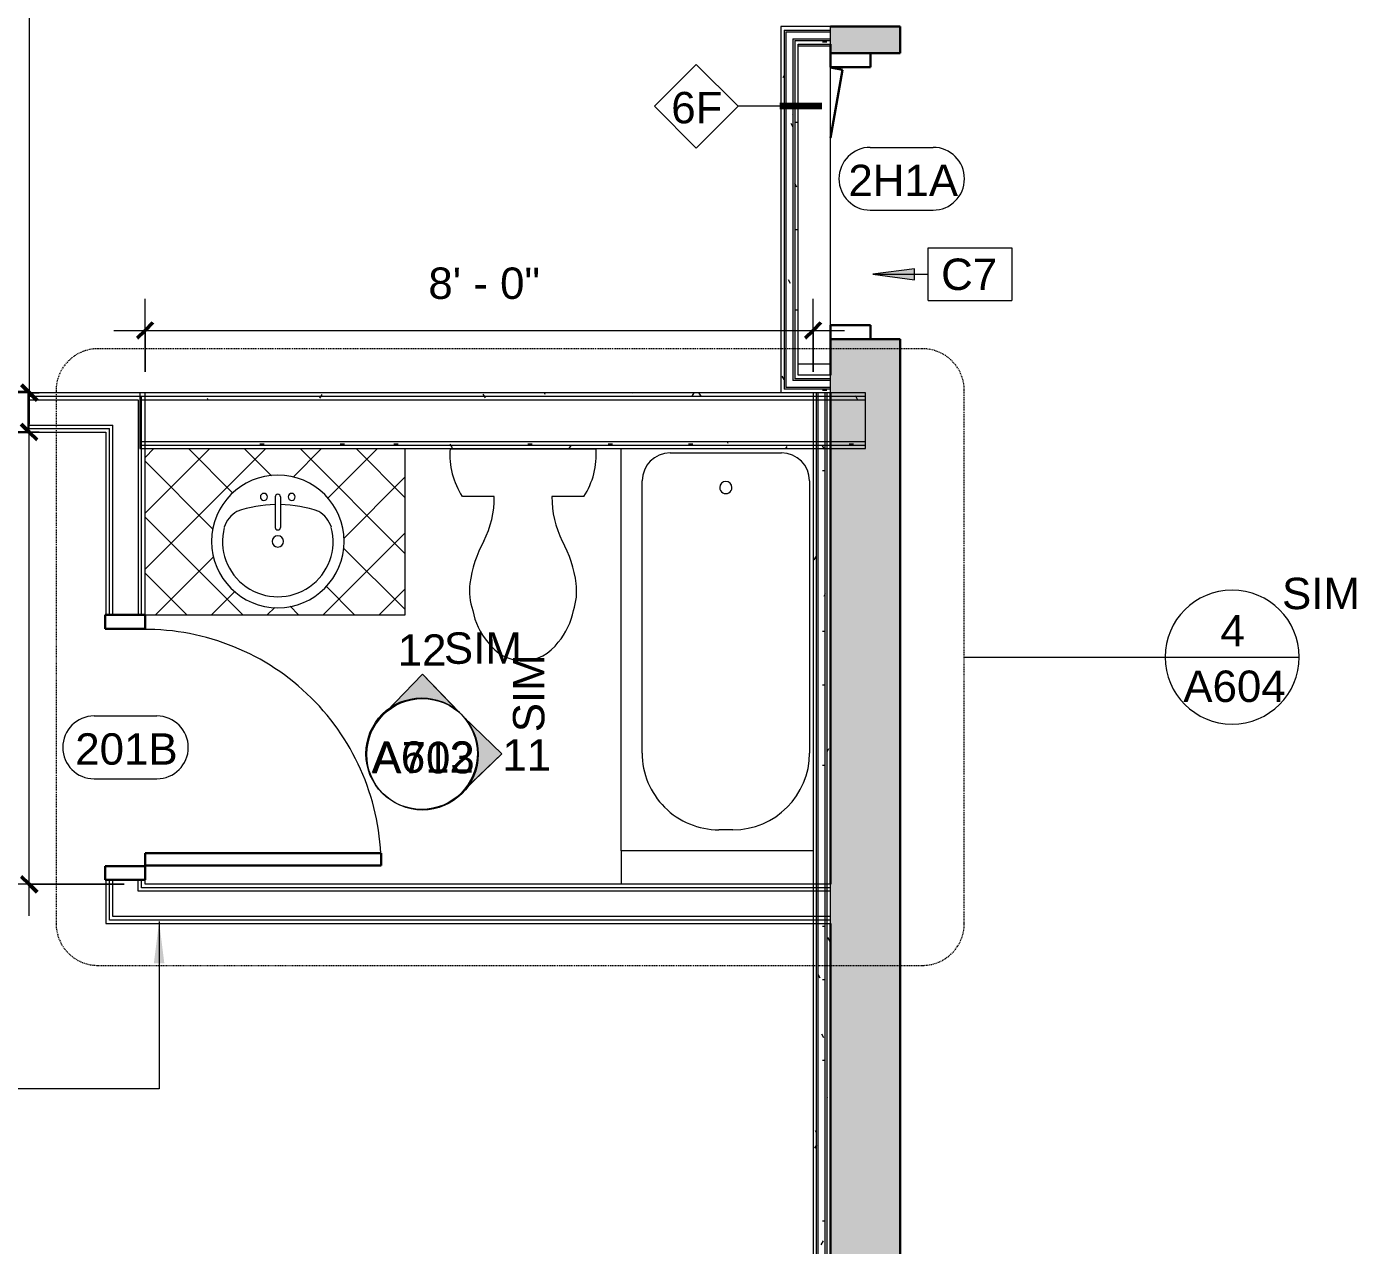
# Model space of a CAD drawing. Header units: inches. Extents: x -1176 to 1507, y -2587 to 978.
# Drawn here: x 972.7 to 1163.3, y 188.5 to 363.1 of the extents above; entities that cross this region are included whole.
import ezdxf

# ---------------------------------------------------------------- set-up
doc = ezdxf.new("R2010")
doc.units = ezdxf.units.IN
doc.header["$MEASUREMENT"] = 0
doc.linetypes.add('Dash Dot 3_16_', pattern=[0.3125, 0.1875, -0.0625, 0, -0.0625])
for name, color, linetype, lineweight in [('A-ANNO-DIMS', 211, 'Continuous', 9), ('A-ANNO-DIMS-48', 211, 'Continuous', 9), ('A-ANNO-KEYN', 231, 'Continuous', 9), ('A-ANNO-NOTE', 131, 'Continuous', 9), ('A-ANNO-SYMB', 150, 'Continuous', 9), ('A-DETL', 90, 'Continuous', 9), ('A-DOOR', 31, 'Continuous', 18), ('A-DOOR-FRAM', 31, 'Continuous', 30), ('A-DOOR-IDEN', 31, 'Continuous', 9), ('A-WALL', 113, 'Continuous', 18), ('A-WALL-IDEN', 211, 'Continuous', 9), ('A-WALL-PATT', 111, 'Continuous', 18), ('G-ANNO-SYMB', 111, 'Continuous', 9), ('I-WALL', 2, 'Continuous', 18), ('P-SANR-FIXT', 6, 'Continuous', 9), ('Q-CASE', 31, 'Continuous', 9)]:
    doc.layers.add(name, color=color, linetype=linetype, lineweight=lineweight)
doc.styles.add('Arial', font='arial.ttf', dxfattribs={"height": 4.5})
doc.styles.add('Swis721 Lt BT', font='swissl.ttf', dxfattribs={"height": 4.5})
doc.styles.add('Swis721 Lt BT_1', font='swissl.ttf', dxfattribs={"height": 0.09375})
doc.dimstyles.new('OTJ_-_3_32__Linear', dxfattribs={"dimscale": 12, "dimtxt": 4.748918, "dimasz": 0.1875, "dimexe": 0.375, "dimexo": 0.25, "dimgap": 0.25, "dimtad": 1, "dimdec": 1, "dimrnd": 0.5, "dimzin": 3, "dimdsep": 46, "dimlunit": 4, "dimtxsty": 'Swis721 Lt BT', "dimblk1": 'OBLIQUE', "dimblk2": 'OBLIQUE', "dimsah": 1, "dimcen": 0.09, "dimdle": 0.375, "dimazin": 0, "dimtfac": 1, "dimtdec": 4, "dimtix": 1, "dimtmove": 0, "dimatfit": 3, "dimfxl": 1, "dimtvp": 1, "dimtfill": 1, "dimfrac": 2, "dimtolj": 1, "dimtzin": 0, "dimarcsym": 2})
pattern_1 = [(0, (0, 0), (15.36, 3.84), [0.634, -10.886, 0.634, -10.886, -61.44]), (0, (0, 0), (15.36, 3.84), [-23.04, 0.634, -22.406, 0.634, -10.886, -26.88]), (0, (0, 0), (15.36, 3.84), [-57.6, 0.634, -7.046, 0.634, -18.566]), (120, (5.76, 1.92), (-11.005538, 11.38215), [0.634, -10.886, 0.634, -10.886, -61.44]), (120, (5.76, 1.92), (-11.005538, 11.38215), [-23.04, 0.634, -22.406, 0.634, -10.886, -26.88]), (120, (5.76, 1.92), (-11.005538, 11.38215), [-57.6, 0.634, -7.046, 0.634, -18.566]), (240, (7.68, 9.6), (-4.354462, -15.22215), [0.634, -10.886, 0.634, -10.886, -61.44]), (240, (7.68, 9.6), (-4.354462, -15.22215), [-23.04, 0.634, -22.406, 0.634, -10.886, -26.88]), (240, (7.68, 9.6), (-4.354462, -15.22215), [-57.6, 0.634, -7.046, 0.634, -18.566])]

# ---------------------------------------------------------------- blocks, each defined once
blk = doc.blocks.new('Single Flush - D2 3_1_ X 8_-8249221-2nd Floor Construction')
at = {"layer": 'A-DOOR', "color": 8, "lineweight": 30}
for p, q in [((8.33, 5), (18.1, 3.28)), ((18.1, 3.28), (18.41, 5))]:
    blk.add_line(p, q, dxfattribs=at)
at = {"layer": 'A-DOOR', "lineweight": 9}
blk.add_arc((18.41, 5), 36.81, 179.9995, 180.5, dxfattribs=at)
at = {"layer": 'A-DOOR-FRAM', "color": 8}
for p, q in [((-20.5, -0.75), (-20.5, 5)), ((-20.5, 5), (-18.5, 5)), ((-18.5, -0.75), (-18.5, 5)), ((18.5, -0.75), (18.5, 5)), ((18.5, 5), (20.5, 5)), ((20.5, -0.75), (20.5, 5)), ((-20.5, -0.75), (-18.5, -0.75)), ((18.5, -0.75), (20.5, -0.75))]:
    blk.add_line(p, q, dxfattribs=at)
blk = doc.blocks.new('Single Flush - D12 3_ X 8_-8249163-2nd Floor Construction')
at = {"layer": 'A-DOOR', "lineweight": 30}
for p, q in [((16.15625, 38.625), (16.15625, 2.8125)), ((17.90625, 38.625), (16.15625, 38.625)), ((17.90625, 2.8125), (17.90625, 38.625)), ((16.15625, 2.8125), (17.90625, 2.8125))]:
    blk.add_line(p, q, dxfattribs=at)
at = {"layer": 'A-DOOR', "lineweight": 9}
blk.add_arc((17.90625, 2.8125), 35.8125, 90, 180.5, dxfattribs=at)
at = {"layer": 'A-DOOR-FRAM'}
for p, q in [((-20, -2.9375), (-20, 2.8125)), ((-20, 2.8125), (-18, 2.8125)), ((-18, -2.9375), (-18, 2.8125)), ((18.000004, -2.9375), (18.000004, 2.8125)), ((18.000004, 2.8125), (20.000004, 2.8125)), ((20.000004, -2.9375), (20.000004, 2.8125)), ((-20, -2.9375), (-18, -2.9375)), ((18.000004, -2.9375), (20.000004, -2.9375))]:
    blk.add_line(p, q, dxfattribs=at)
blk = doc.blocks.new('Single Flush - D2 2_10_ X 8_-8249434-2nd Floor Construction')
at = {"layer": 'A-DOOR', "lineweight": 30}
for p, q in [((15.15625, 36.625), (15.15625, 2.8125)), ((16.90625, 36.625), (15.15625, 36.625)), ((16.90625, 2.8125), (16.90625, 36.625)), ((15.15625, 2.8125), (16.90625, 2.8125))]:
    blk.add_line(p, q, dxfattribs=at)
at = {"layer": 'A-DOOR', "lineweight": 9}
blk.add_arc((16.90625, 2.8125), 33.8125, 90, 180.5, dxfattribs=at)
at = {"layer": 'A-DOOR-FRAM'}
for p, q in [((-19, -2.9375), (-19, 2.8125)), ((-19, 2.8125), (-17, 2.8125)), ((-17, -2.9375), (-17, 2.8125)), ((17.000004, -2.9375), (17.000004, 2.8125)), ((17.000004, 2.8125), (19.000004, 2.8125)), ((19.000004, -2.9375), (19.000004, 2.8125)), ((-19, -2.9375), (-17, -2.9375)), ((17.000004, -2.9375), (19.000004, -2.9375))]:
    blk.add_line(p, q, dxfattribs=at)
blk = doc.blocks.new('Vanity Counter Top w Round Sink Hole - 24_ Depth-7683057-2nd Floor Construction')
at = {"layer": 'Q-CASE'}
h = blk.add_hatch(dxfattribs=at)
h.set_pattern_fill('FP_31', color=256, style=0, pattern_type=2)
h.set_pattern_definition([(45, (-1041.912, -303.854), (-4.006467, 4.006467), []), (135, (-1041.912, -303.854), (-4.006467, -4.006467), [])])
h.paths.add_polyline_path([(-52.26, -25), (-14.98, -25), (-14.98, -1.19), (-52.26, -1.19), (-52.26, -6.47)], flags=0)
h.paths.add_polyline_path([(-33.25, -23.98), (-35.36, -23.74), (-37.37, -23.04), (-39.17, -21.91), (-40.68, -20.41), (-41.81, -18.6), (-42.51, -16.6), (-42.75, -14.48), (-42.51, -12.37), (-41.81, -10.36), (-40.68, -8.56), (-39.17, -7.05), (-37.37, -5.92), (-35.36, -5.22), (-33.25, -4.98), (-31.14, -5.22), (-29.13, -5.92), (-27.33, -7.05), (-25.82, -8.56), (-24.69, -10.36), (-23.99, -12.37), (-23.75, -14.48), (-23.99, -16.6), (-24.69, -18.6), (-25.82, -20.41), (-27.33, -21.91), (-29.13, -23.04), (-31.14, -23.74)], flags=0)
for p, q in [((-14.98, -25), (-14.98, -1.19)), ((-52.26, -25), (-14.98, -25))]:
    blk.add_line(p, q, dxfattribs=at)
blk = doc.blocks.new('Sink Vanity-Round - 19_ x 19_-4918671-2nd Floor Construction')
at = {"layer": 'P-SANR-FIXT'}
for p, q in [((3.43, 9.73), (3.43, 5.36)), ((4.18, 9.73), (4.18, 5.36))]:
    blk.add_line(p, q, dxfattribs=at)
for centre, radius, start, end in [((3.81, 3.35), 9.5, 90, 270), ((3.81, 3.35), 9.5, 270, 90), ((1.81, 9.73), 0.5, 360, 180), ((1.81, 9.73), 0.5, 180, 360), ((3.81, 9.73), 0.375, 360, 180), ((5.81, 9.73), 0.5, 0, 180), ((5.81, 9.73), 0.5, 180, 360), ((0.05, 4.11), 4.12, 120.7927, 162.1904), ((3.81, -9.17), 17.81, 91.2067, 109.2086), ((3.81, -9.17), 17.81, 70.7914, 88.7933), ((7.56, 4.11), 4.12, 17.8096, 59.2073), ((3.81, 3.35), 7.93, 165.3071, 14.6929), ((3.81, 3.35), 0.812, 360, 180), ((3.81, 5.36), 0.375, 180, 360), ((3.81, 3.35), 0.813, 180, 360)]:
    blk.add_arc(centre, radius, start, end, dxfattribs=at)
blk = doc.blocks.new('P-Toilet-Floor-3D - Floor Mount-V28-2nd Floor Construction')
at = {"layer": 'P-SANR-FIXT'}
for p, q in [((-8.7, 8.31), (-4.13, 8.31)), ((4.13, 8.31), (8.7, 8.31)), ((10.46, 1.47), (-10.46, 1.47))]:
    blk.add_line(p, q, dxfattribs=at)
for centre, radius, start, end in [((0.18, 25.42), 6.45, 91.5969, 144.1622), ((-0.18, 25.42), 6.45, 35.8378, 88.4031), ((2.68, 22.72), 10.08, 140.0681, 169.0843), ((-2.68, 22.72), 10.08, 10.9157, 39.9319), ((0.88, 21.86), 8.56, 161.1064, 187.2133), ((-0.88, 21.86), 8.56, 352.7867, 18.8936), ((9.41, 22.94), 17.16, 187.2133, 208.7603), ((-9.41, 22.94), 17.16, 331.2397, 352.7867), ((-17.85, 8.46), 13.72, 359.3911, 27.0003), ((17.85, 8.46), 13.72, 152.9997, 180.6089), ((0.69, 2.25), 11.19, 147.1473, 183.9988), ((-0.69, 2.25), 11.19, 356.0012, 32.8527)]:
    blk.add_arc(centre, radius, start, end, dxfattribs=at)
blk = doc.blocks.new('Tub-Rectangular-3D - Tub-Rectangular-3D-7036285-2nd Floor Construction')
at = {"layer": 'P-SANR-FIXT'}
for p, q in [((16.28, -7.5), (16.28, -35)), ((-36.72, -8), (2.28, -8)), ((-40.72, -28), (-40.72, -12)), ((13.28, -19), (13.28, -21)), ((2.28, -32), (-36.72, -32)), ((16.28, -35), (-41.35, -35))]:
    blk.add_line(p, q, dxfattribs=at)
for centre, radius, start, end in [((-36.72, -12), 4, 90, 180), ((2.28, -19), 11, 360, 90), ((-35.77, -20), 0.875, 90, 270), ((-35.77, -20), 0.875, 270, 90), ((2.28, -21), 11, 270, 0), ((-36.72, -28), 4, 180, 270)]:
    blk.add_arc(centre, radius, start, end, dxfattribs=at)
blk = doc.blocks.new('Door Tag - Door Tag-41184-2nd Floor Construction')
at = {"layer": 'A-DOOR-IDEN'}
for p, q in [((-0.09375, 0.09375), (0.09375, 0.09375)), ((-0.09375, -0.09375), (0.09375, -0.09375))]:
    blk.add_line(p, q, dxfattribs=at)
for centre, start, end in [((-0.09375, 0), 90, 270), ((0.09375, 0), 270, 90)]:
    blk.add_arc(centre, 0.09375, start, end, dxfattribs=at)
blk = doc.blocks.new('DIMBLOCK1-2nd Floor Construction')
at = {"layer": 'A-ANNO-DIMS-48'}
for p, q in [((973.05, 306.17), (973.05, 409.64)), ((974.46, 405.14), (968.55, 405.14)), ((973.05, 405.14), (974.46, 405.14)), ((974.46, 310.67), (968.55, 310.67)), ((973.05, 310.67), (974.46, 310.67))]:
    blk.add_line(p, q, dxfattribs=at)
at = {"layer": 'A-ANNO-DIMS-48', "lineweight": 50}
for p, q in [((973.05, 405.14), (971.93, 406.27)), ((973.05, 405.14), (974.18, 404.02)), ((973.05, 310.67), (971.93, 311.79)), ((973.05, 310.67), (974.18, 309.54))]:
    blk.add_line(p, q, dxfattribs=at)
at = {"layer": 'A-ANNO-DIMS-48', "color": 0, "insert": (964.05, 343.92), "char_height": 4.5, "width": 33.559, "attachment_point": 1, "rotation": 90, "line_spacing_factor": 1.005062, "style": 'Swis721 Lt BT', "bg_fill": 3, "box_fill_scale": 1.25, "bg_fill_color": 256, "bg_fill_true_color": 13158600, "bg_fill_transparency": 0}
blk.add_mtext('7\' - 10 1/2"', dxfattribs=at)
blk = doc.blocks.new('_Oblique')
at = {"color": 0, "linetype": 'ByBlock', "lineweight": -2}
blk.add_line((-0.5, -0.5), (0.5, 0.5), dxfattribs=at)
blk = doc.blocks.new('DIMBLOCK6-2nd Floor Construction')
at = {"layer": 'A-ANNO-DIMS-48'}
for p, q in [((973.03, 235.73), (973.03, 309.54)), ((974.44, 305.04), (968.53, 305.04)), ((973.03, 305.04), (974.44, 305.04)), ((986.65, 240.23), (968.53, 240.23)), ((973.03, 240.23), (986.65, 240.23))]:
    blk.add_line(p, q, dxfattribs=at)
at = {"layer": 'A-ANNO-DIMS-48', "lineweight": 50}
for p, q in [((973.03, 305.04), (971.9, 306.17)), ((973.03, 305.04), (974.15, 303.92)), ((973.03, 240.23), (971.9, 241.35)), ((973.03, 240.23), (974.15, 239.1))]:
    blk.add_line(p, q, dxfattribs=at)
at = {"layer": 'A-ANNO-DIMS-48', "color": 0, "insert": (964.02, 265.36), "char_height": 4.5, "width": 17.4579, "attachment_point": 1, "rotation": 90, "line_spacing_factor": 1.005062, "style": 'Swis721 Lt BT', "bg_fill": 3, "box_fill_scale": 1.25, "bg_fill_color": 256, "bg_fill_true_color": 13158600, "bg_fill_transparency": 0}
blk.add_mtext('5\' - 5"', dxfattribs=at)
blk = doc.blocks.new('Align symbol - U shaped 2016 - symbol_align 01-8018795-2nd Floor Construction')
at = {"layer": 'A-ANNO-NOTE'}
for points in [[(-0.0156, 0.125), (0.0156, 0.125), (0, 0)], [(1.4844, 0.125), (1.5156, 0.125), (1.5, 0)]]:
    blk.add_hatch(color=256, dxfattribs=at).paths.add_polyline_path(points, flags=0)
for p, q in [((0, 0.5), (1.5, 0.5)), ((0, 0), (0, 0.5)), ((1.5, 0.5), (1.5, 0))]:
    blk.add_line(p, q, dxfattribs=at)
at = {"layer": 'A-ANNO-NOTE', "insert": (0.9387, 0.5778), "char_height": 0.09375, "width": 0.4545, "attachment_point": 1, "rotation": 180, "style": 'Swis721 Lt BT_1'}
blk.add_mtext('ALIGN', dxfattribs=at)
blk = doc.blocks.new('DIMBLOCK33-2nd Floor Construction')
at = {"layer": 'A-ANNO-DIMS-48'}
for p, q in [((989.65, 313.67), (989.65, 324.11)), ((1085.4, 313.67), (1085.4, 324.11)), ((985.15, 319.61), (1089.9, 319.61)), ((989.65, 319.61), (989.65, 313.67)), ((1085.4, 319.61), (1085.4, 313.67))]:
    blk.add_line(p, q, dxfattribs=at)
at = {"layer": 'A-ANNO-DIMS-48', "lineweight": 50}
for p, q in [((989.65, 319.61), (990.77, 320.74)), ((1085.4, 319.61), (1086.52, 320.74)), ((989.65, 319.61), (988.52, 318.49)), ((1085.4, 319.61), (1084.27, 318.49))]:
    blk.add_line(p, q, dxfattribs=at)
at = {"layer": 'A-ANNO-DIMS-48', "color": 0, "insert": (1030.25, 328.62), "char_height": 4.5, "width": 17.4579, "attachment_point": 1, "line_spacing_factor": 1.005062, "style": 'Swis721 Lt BT', "bg_fill": 3, "box_fill_scale": 1.25, "bg_fill_color": 256, "bg_fill_true_color": 13158600, "bg_fill_transparency": 0}
blk.add_mtext('8\' - 0"', dxfattribs=at)
blk = doc.blocks.new('Elevation - Filled Arrow 2-347888-2nd Floor Construction')
at = {"layer": 'G-ANNO-SYMB'}
blk.add_circle((0, 0), 0.1664, dxfattribs=at)
blk = doc.blocks.new('Elevation - Filled Arrow-151867-2nd Floor Construction')
at = {"layer": 'G-ANNO-SYMB'}
h = blk.add_hatch(color=256, dxfattribs=at)
edge = h.paths.add_edge_path(flags=0)
edge.add_line((0, 0.2393), (0.1103, 0.1247))
edge.add_arc((-0.0002, -0.0002), 0.1667, 48.498, 130.5571)
edge.add_line((-0.1085, 0.1265), (0, 0.2393))
for p, q in [((0, 0.2393), (-0.1085, 0.1265)), ((-0.1084, 0.1266), (0, 0.2393)), ((0, 0.2393), (-0.1084, 0.1266)), ((0, 0.2393), (0.11, 0.1249)), ((0.1103, 0.1247), (0, 0.2393))]:
    blk.add_line(p, q, dxfattribs=at)
blk.add_arc((-0.0002, -0.0002), 0.1667, 48.498, 130.5571, dxfattribs=at)
blk.add_ellipse((-0.0002, -0.0001), major_axis=(-0.1667, 0), ratio=0.999376, start_param=3.141593, end_param=6.283185, dxfattribs=at)
blk = doc.blocks.new('Floor Plan - Callout Head-3511279-2nd Floor Construction')
at = {"layer": 'A-ANNO-SYMB'}
blk.add_line((-0.2, 0), (0.2, 0), dxfattribs=at)
for start, end in [(360, 180), (180, 360)]:
    blk.add_arc((0, 0), 0.2, start, end, dxfattribs=at)
blk = doc.blocks.new('Keynote Tag - Keynote Number - Boxed-135510-2nd Floor Construction')
at = {"layer": 'A-ANNO-KEYN'}
for p, q in [((-0.125, -0.0792), (-0.125, 0.0781)), ((-0.125, 0.0781), (0.125, 0.0781)), ((0.125, 0.0781), (0.125, -0.0792)), ((-0.125, -0.0792), (0.125, -0.0792))]:
    blk.add_line(p, q, dxfattribs=at)
blk = doc.blocks.new('Wall Tag - 1_4_-62626-2nd Floor Construction')
at = {"layer": 'A-WALL-IDEN'}
for p, q in [((-0.125, 0), (0, 0.125)), ((0, 0.125), (0.125, 0)), ((-0.125, 0), (0, -0.125)), ((0, -0.125), (0.125, 0))]:
    blk.add_line(p, q, dxfattribs=at)

msp = doc.modelspace()

# ---------------------------------------------------------------- hatches: boundary and pattern name
at = {"layer": 'A-ANNO-KEYN'}
msp.add_hatch(color=256, dxfattribs=at).paths.add_polyline_path([(1093.96, 327.65), (1099.96, 326.86), (1099.96, 328.44)], flags=0)
at = {"layer": 'A-WALL-PATT', "lineweight": 9}
h = msp.add_hatch(color=7, dxfattribs=at)
h.paths.add_polyline_path([(1097.9, 113.89), (1097.9, 318.35), (1087.9, 318.35), (1087.9, 113.89), (1095.38, 113.89)], flags=0)
h.paths.add_polyline_path([(1097.9, 359.35), (1097.9, 363.14), (1087.9, 363.14), (1087.9, 359.35), (1095.38, 359.35)], flags=0)
h.paths.add_polyline_path([(1097.9, 403.14), (1097.9, 567.01), (1087.9, 567.01), (1087.9, 403.14), (1095.38, 403.14)], flags=0)
h = msp.add_hatch(dxfattribs=at)
h.set_pattern_fill('FP_6', color=256, style=0, pattern_type=2)
h.set_pattern_definition(pattern_1)
h.paths.add_polyline_path([(1080.77, 311.17), (1081.27, 311.17), (1081.27, 362.64), (1080.77, 362.64), (1080.77, 312.69)], flags=0)
h = msp.add_hatch(dxfattribs=at)
h.set_pattern_fill('FP_6', color=256, style=0, pattern_type=2)
h.set_pattern_definition(pattern_1)
h.paths.add_polyline_path([(1081.52, 312.42), (1082.52, 312.42), (1082.52, 361.39), (1081.52, 361.39), (1081.52, 312.69)], flags=0)
h = msp.add_hatch(dxfattribs=at)
h.set_pattern_fill('FP_6', color=256, style=0, pattern_type=2)
h.set_pattern_definition(pattern_1)
h.paths.add_polyline_path([(1083.27, 360.64), (1087.9, 360.64), (1087.9, 361.14), (1082.77, 361.14), (1082.77, 360.64)], flags=0)
h = msp.add_hatch(dxfattribs=at)
h.set_pattern_fill('FP_6', color=256, style=0, pattern_type=2)
h.set_pattern_definition(pattern_1)
h.paths.add_polyline_path([(1083.27, 313.17), (1083.27, 360.64), (1082.77, 360.64), (1082.77, 313.17)], flags=0)
h = msp.add_hatch(dxfattribs=at)
h.set_pattern_fill('FP_6', color=256, style=0, pattern_type=2)
h.set_pattern_definition(pattern_1)
h.paths.add_polyline_path([(1080.77, 310.67), (1087.9, 310.67), (1087.9, 311.17), (1080.77, 311.17)], flags=0)
h = msp.add_hatch(dxfattribs=at)
h.set_pattern_fill('FP_6', color=256, style=0, pattern_type=2)
h.set_pattern_definition(pattern_1)
h.paths.add_polyline_path([(1078.07, 310.17), (1092.9, 310.17), (1092.9, 310.67), (988.9, 310.67), (988.9, 310.17), (1060.75, 310.17)], flags=0)
h = msp.add_hatch(dxfattribs=at)
h.set_pattern_fill('FP_6', color=256, style=0, pattern_type=2)
h.set_pattern_definition(pattern_1)
h.paths.add_polyline_path([(1078.07, 309.67), (1092.9, 309.67), (1092.9, 310.17), (988.9, 310.17), (988.9, 309.67), (1060.75, 309.67)], flags=0)
h = msp.add_hatch(dxfattribs=at)
h.set_pattern_fill('FP_6', color=256, style=0, pattern_type=2)
h.set_pattern_definition(pattern_1)
h.paths.add_polyline_path([(1085.9, 113.89), (1085.9, 310.67), (1085.4, 310.67), (1085.4, 113.89)], flags=0)
h = msp.add_hatch(dxfattribs=at)
h.set_pattern_fill('FP_6', color=256, style=0, pattern_type=2)
h.set_pattern_definition(pattern_1)
h.paths.add_polyline_path([(1086.15, 113.89), (1087.15, 113.89), (1087.15, 310.67), (1086.15, 310.67), (1086.15, 236.16)], flags=0)
h = msp.add_hatch(dxfattribs=at)
h.set_pattern_fill('FP_6', color=256, style=0, pattern_type=2)
h.set_pattern_definition(pattern_1)
h.paths.add_polyline_path([(1087.9, 113.89), (1087.9, 310.67), (1087.4, 310.67), (1087.4, 113.89)], flags=0)
h = msp.add_hatch(dxfattribs=at)
h.set_pattern_fill('FP_6', color=256, style=0, pattern_type=2)
h.set_pattern_definition(pattern_1)
h.paths.add_polyline_path([(1078.07, 303.17), (1092.9, 303.17), (1092.9, 303.67), (988.9, 303.67), (988.9, 303.17), (1060.75, 303.17)], flags=0)
h = msp.add_hatch(dxfattribs=at)
h.set_pattern_fill('FP_6', color=256, style=0, pattern_type=2)
h.set_pattern_definition(pattern_1)
h.paths.add_polyline_path([(1078.07, 302.67), (1092.9, 302.67), (1092.9, 303.17), (988.9, 303.17), (988.9, 302.67), (1060.75, 302.67)], flags=0)

# ---------------------------------------------------------------- linework, layer by layer
at = {"layer": 'A-ANNO-KEYN'}
for p, q in [((1099.96, 328.44), (1093.96, 327.65)), ((1099.96, 326.86), (1099.96, 328.44)), ((1093.96, 327.65), (1099.96, 326.86)), ((1093.96, 327.65), (1101.9, 327.65))]:
    msp.add_line(p, q, dxfattribs=at)
at = {"layer": 'A-ANNO-SYMB', "linetype": 'Dash Dot 3_16_'}
for p, q in [((1107.08, 234.6), (1107.08, 310.98)), ((982.88, 228.6), (1101.08, 228.6))]:
    msp.add_line(p, q, dxfattribs=at)
at = {"layer": 'A-ANNO-SYMB'}
msp.add_line((1107.08, 272.79), (1135.88, 272.79), dxfattribs=at)
at = {"layer": 'A-ANNO-SYMB', "linetype": 'Dash Dot 3_16_'}
for centre, start, end in [((982.88, 310.98), 90, 180), ((1101.08, 310.98), 0, 90), ((982.88, 234.6), 180, 270), ((1101.08, 234.6), 270, 0)]:
    msp.add_arc(centre, 6, start, end, dxfattribs=at)
at = {"layer": 'A-DETL'}
msp.add_line((1057.9, 245.04), (1057.9, 240.23), dxfattribs=at)
at = {"layer": 'A-WALL'}
for p, q in [((1081.27, 362.64), (1081.27, 311.17)), ((1081.27, 362.64), (1087.9, 362.64)), ((1081.52, 362.39), (1081.52, 311.42)), ((1081.52, 362.39), (1087.9, 362.39)), ((1087.9, 360.64), (1087.9, 363.14)), ((1082.52, 361.39), (1082.52, 312.42)), ((1082.52, 361.39), (1087.9, 361.39)), ((1082.77, 361.14), (1082.77, 312.67)), ((1082.77, 361.14), (1087.9, 361.14)), ((1087.9, 360.34), (1083.27, 360.34)), ((1087.9, 318.35), (1087.9, 359.35)), ((1083.27, 314.84), (1087.9, 314.84)), ((1087.9, 312.67), (1082.77, 312.67)), ((1087.9, 310.67), (1087.9, 313.17)), ((1087.9, 311.17), (1081.27, 311.17)), ((1087.9, 311.42), (1081.52, 311.42)), ((1087.9, 312.42), (1082.52, 312.42)), ((972.93, 310.17), (1092.9, 310.17)), ((972.93, 309.67), (988.65, 309.67)), ((988.65, 309.67), (988.65, 278.85)), ((988.9, 309.67), (1092.9, 309.67)), ((989.15, 278.85), (989.15, 310.17)), ((1085.9, 113.89), (1085.9, 310.67)), ((1086.15, 113.89), (1086.15, 310.67)), ((1087.15, 113.89), (1087.15, 310.67)), ((1087.4, 113.89), (1087.4, 310.67)), ((972.93, 306.04), (985.02, 306.04)), ((972.93, 305.54), (984.52, 305.54)), ((984.52, 278.85), (984.52, 305.54)), ((985.02, 278.85), (985.02, 306.04)), ((988.9, 303.67), (1092.9, 303.67)), ((988.9, 303.17), (1092.9, 303.17)), ((984.52, 235.1), (984.52, 240.85)), ((985.02, 235.6), (985.02, 240.85)), ((988.65, 239.23), (988.65, 240.85)), ((989.15, 239.73), (989.15, 240.85)), ((1087.9, 234.6), (1087.9, 240.23)), ((1087.9, 239.23), (988.65, 239.23)), ((1087.9, 239.73), (989.15, 239.73)), ((1087.9, 235.1), (984.52, 235.1)), ((1087.9, 235.6), (985.02, 235.6))]:
    msp.add_line(p, q, dxfattribs=at)
at = {"layer": 'A-WALL', "color": 8, "lineweight": 30}
for p, q in [((1097.9, 363.14), (1087.9, 363.14)), ((1097.9, 359.35), (1097.9, 363.14)), ((1087.9, 360.64), (1087.9, 359.35)), ((1087.9, 359.35), (1097.9, 359.35)), ((1097.9, 318.35), (1087.9, 318.35)), ((1087.9, 318.35), (1087.9, 313.17)), ((1097.9, 113.89), (1097.9, 318.35)), ((1087.9, 310.67), (1087.9, 240.23)), ((1087.9, 234.6), (1087.9, 113.89))]:
    msp.add_line(p, q, dxfattribs=at)
at = {"layer": 'A-WALL-IDEN'}
msp.add_line((1086.65, 351.72), (1074.65, 351.72), dxfattribs=at)
at = {"layer": 'A-WALL-IDEN', "lineweight": 90}
msp.add_line((1086.65, 351.72), (1080.65, 351.72), dxfattribs=at)
at = {"layer": 'I-WALL'}
for p, q in [((1080.77, 363.14), (1080.77, 310.67)), ((1087.9, 363.14), (1080.77, 363.14)), ((1083.27, 313.17), (1083.27, 360.64)), ((1083.27, 360.64), (1087.9, 360.64)), ((1087.9, 313.17), (1083.27, 313.17)), ((1092.9, 310.67), (972.93, 310.67)), ((972.93, 310.67), (972.93, 305.04)), ((988.9, 310.67), (988.9, 302.67)), ((989.65, 278.85), (989.65, 310.67)), ((1085.4, 310.67), (1085.4, 113.89)), ((1092.9, 302.67), (1092.9, 310.67)), ((972.93, 305.04), (984.02, 305.04)), ((984.02, 305.04), (984.02, 278.85)), ((988.9, 302.67), (1092.9, 302.67)), ((984.02, 278.85), (989.65, 278.85)), ((984.02, 240.85), (984.02, 234.6)), ((989.65, 240.85), (984.02, 240.85)), ((989.65, 240.23), (989.65, 240.85)), ((1087.9, 240.23), (989.65, 240.23)), ((984.02, 234.6), (1087.9, 234.6))]:
    msp.add_line(p, q, dxfattribs=at)

# ---------------------------------------------------------------- block references
at = {"layer": 'A-ANNO-KEYN', "xscale": 47.99999999999997, "yscale": 47.99999999999997, "zscale": 47.99999999999997}
msp.add_blockref('Keynote Tag - Keynote Number - Boxed-135510-2nd Floor Construction', (1107.9, 327.67), dxfattribs=at)
at = {"layer": 'A-ANNO-SYMB', "xscale": 47.99999999999997, "yscale": 47.99999999999997, "zscale": 47.99999999999997}
msp.add_blockref('Floor Plan - Callout Head-3511279-2nd Floor Construction', (1145.48, 272.79), dxfattribs=at)
at = {"layer": 'A-DOOR'}
for name, p, rotation in [('Single Flush - D2 3_1_ X 8_-8249221-2nd Floor Construction', (1092.9, 338.85), 89.9999999999999), ('Single Flush - D12 3_ X 8_-8249163-2nd Floor Construction', (952.93, 307.85), 180), ('Single Flush - D2 2_10_ X 8_-8249434-2nd Floor Construction', (986.84, 259.85), 269.9999999999998)]:
    msp.add_blockref(name, p, dxfattribs=dict(at, rotation=rotation))
at = {"layer": 'A-DOOR-IDEN', "xscale": 47.99999999999997, "yscale": 47.99999999999997, "zscale": 47.99999999999997}
for p in [(1098.11, 341.34), (986.84, 259.85)]:
    msp.add_blockref('Door Tag - Door Tag-41184-2nd Floor Construction', p, dxfattribs=at)
at = {"layer": 'A-WALL-IDEN', "xscale": 47.99999999999997, "yscale": 47.99999999999997, "zscale": 47.99999999999997}
msp.add_blockref('Wall Tag - 1_4_-62626-2nd Floor Construction', (1068.65, 351.72), dxfattribs=at)
at = {"layer": 'G-ANNO-SYMB', "xscale": 47.99999999999997, "yscale": 47.99999999999997, "zscale": 47.99999999999997}
for name, p in [('Elevation - Filled Arrow-151867-2nd Floor Construction', (1029.41, 258.86)), ('Elevation - Filled Arrow 2-347888-2nd Floor Construction', (1029.29, 258.95)), ('Elevation - Filled Arrow 2-347888-2nd Floor Construction', (1029.41, 258.86))]:
    msp.add_blockref(name, p, dxfattribs=at)
at = {"layer": 'G-ANNO-SYMB', "extrusion": (0, 0, -1), "xscale": 47.99999999999997, "yscale": 47.99999999999997, "zscale": 47.99999999999997, "rotation": 90.00000000000038}
msp.add_blockref('Elevation - Filled Arrow-151867-2nd Floor Construction', (-1029.29, 258.95), dxfattribs=at)
at = {"layer": 'P-SANR-FIXT'}
for name, p, rotation in [('P-Toilet-Floor-3D - Floor Mount-V28-2nd Floor Construction', (1043.83, 304.11), 180), ('Tub-Rectangular-3D - Tub-Rectangular-3D-7036285-2nd Floor Construction', (1092.9, 261.32), 269.9999999999999)]:
    msp.add_blockref(name, p, dxfattribs=dict(at, rotation=rotation))
msp.add_blockref('Sink Vanity-Round - 19_ x 19_-4918671-2nd Floor Construction', (1004.86, 286.02), dxfattribs=at)
at = {"layer": 'Q-CASE'}
msp.add_blockref('Vanity Counter Top w Round Sink Hole - 24_ Depth-7683057-2nd Floor Construction', (1041.91, 303.85), dxfattribs=at)

# ---------------------------------------------------------------- texts
at = {"layer": 'A-ANNO-KEYN', "insert": (1103.76, 329.9), "char_height": 4.5, "width": 9.8475, "attachment_point": 1, "style": 'Arial'}
msp.add_mtext('C7', dxfattribs=at)
at = {"layer": 'A-ANNO-SYMB', "char_height": 4.5, "attachment_point": 1, "style": 'Swis721 Lt BT'}
for s, insert, width in [('SIM', (1152.63, 284.16), 12.8775), ('4', (1143.8, 278.81), 4.0905), ('A604', (1138.48, 270.86), 16.968)]:
    msp.add_mtext(s, dxfattribs=dict(at, insert=insert, width=width))
at = {"layer": 'A-DOOR-IDEN', "char_height": 4.5, "attachment_point": 1, "style": 'Swis721 Lt BT'}
for s, insert, width in [('2H1A', (1090.47, 343.35), 18.3315), ('201B', (979.63, 261.87), 17.271)]:
    msp.add_mtext(s, dxfattribs=dict(at, insert=insert, width=width))
at = {"layer": 'A-WALL-IDEN', "insert": (1065.07, 353.78), "char_height": 4.5, "width": 8.484, "attachment_point": 1, "style": 'Swis721 Lt BT'}
msp.add_mtext('6F', dxfattribs=at)
at = {"layer": 'G-ANNO-SYMB', "char_height": 4.5, "attachment_point": 1}
for s, insert, width, style in [('12', (1025.85, 276.05), 8.181, 'Swis721 Lt BT'), ('SIM', (1032.48, 276.33), 12.8775, 'Swis721 Lt BT'), ('A612', (1022.11, 260.72), 17.877, 'Arial'), ('A703', (1022.22, 260.63), 17.877, 'Arial'), ('11', (1040.85, 261.02), 8.181, 'Swis721 Lt BT')]:
    msp.add_mtext(s, dxfattribs=dict(at, insert=insert, width=width, style=style))
at = {"layer": 'G-ANNO-SYMB', "insert": (1042.38, 262.02), "char_height": 4.5, "width": 12.8775, "attachment_point": 1, "rotation": 90, "style": 'Swis721 Lt BT'}
msp.add_mtext('SIM', dxfattribs=at)

# ---------------------------------------------------------------- next in the draw order: dimensions: what is measured, and where the dimension line sits
at = {"layer": 'A-ANNO-DIMS'}
dim = msp.add_linear_dim(base=(973.05, 405.14), p1=(971.46, 310.67), p2=(971.46, 405.14), angle=90, dimstyle='OTJ_-_3_32__Linear', override={"dimpost": '<>', "dimfxl": 94.476438}, dxfattribs=at)
dim.commit()
dim.dimension.update_dxf_attribs({"geometry": 'DIMBLOCK1-2nd Floor Construction', "text_midpoint": (967.48, 357.9)})
dim = msp.add_linear_dim(base=(1085.39928452, 319.61078026), p1=(989.64928452, 310.66623168), p2=(1085.39928452, 310.66623168), dimstyle='OTJ_-_3_32__Linear', override={"dimpost": '<>', "dimfxl": 95.75}, dxfattribs=at)
dim.commit()
dim.dimension.update_dxf_attribs({"geometry": 'DIMBLOCK33-2nd Floor Construction', "text_midpoint": (1037.52428452, 324.92340754)})

# ---------------------------------------------------------------- next in the draw order: linework, layer by layer
at = {"layer": 'A-ANNO-SYMB', "linetype": 'Dash Dot 3_16_'}
msp.add_line((1101.08, 316.98), (982.88, 316.98), dxfattribs=at)

# ---------------------------------------------------------------- next in the draw order: dimensions: what is measured, and where the dimension line sits
at = {"layer": 'A-ANNO-DIMS'}
dim = msp.add_linear_dim(base=(973.03, 305.04), p1=(989.65, 240.23), p2=(971.44, 305.04), angle=90, dimstyle='OTJ_-_3_32__Linear', override={"dimpost": '<>', "dimfxl": 67.324116}, dxfattribs=at)
dim.commit()
dim.dimension.update_dxf_attribs({"geometry": 'DIMBLOCK6-2nd Floor Construction', "text_midpoint": (967.71, 272.63)})

# ---------------------------------------------------------------- next in the draw order: linework, layer by layer
at = {"layer": 'A-ANNO-SYMB', "linetype": 'Dash Dot 3_16_'}
msp.add_line((976.88, 310.98), (976.88, 234.6), dxfattribs=at)

# ---------------------------------------------------------------- next in the draw order: block references
at = {"layer": 'A-ANNO-NOTE', "xscale": 48, "yscale": 48, "zscale": 48, "rotation": 180}
msp.add_blockref('Align symbol - U shaped 2016 - symbol_align 01-8018795-2nd Floor Construction', (991.65, 234.92), dxfattribs=at)

doc.saveas('drawing.dxf')
